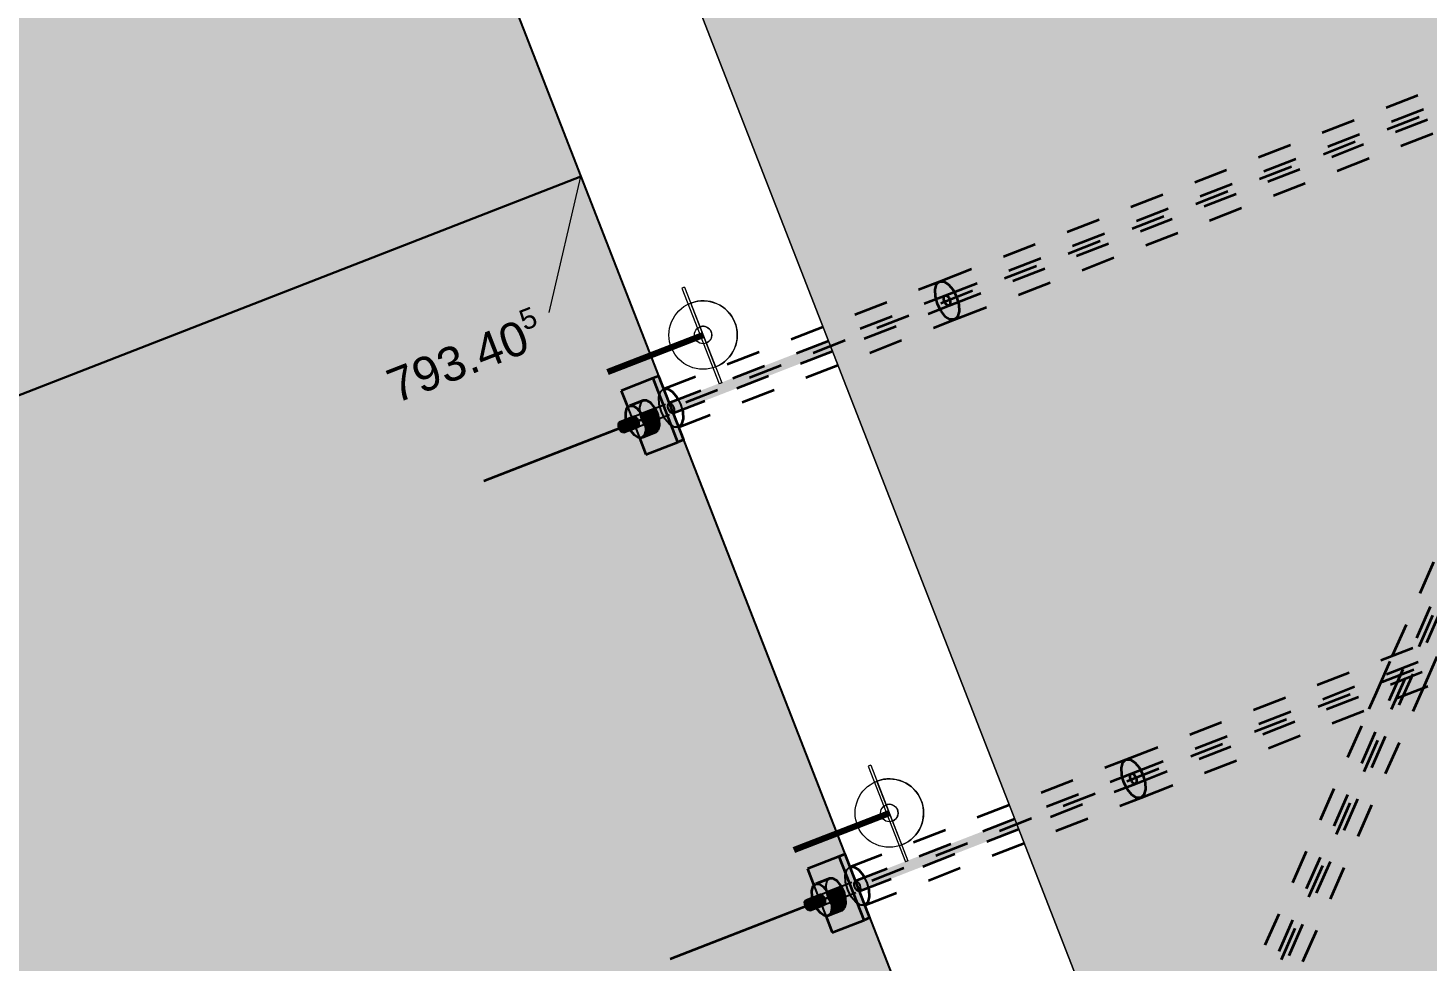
# Model space of a CAD drawing. Header units: metres. Extents: x 2688466 to 2688595, y 1221626 to 1221756.
# Drawn here: x 2688526.528 to 2688530.62, y 1221710.667 to 1221713.395 of the extents above; entities that cross this region are included whole.
import ezdxf

# ---------------------------------------------------------------- set-up
doc = ezdxf.new("R2010")
doc.units = ezdxf.units.M
for name, pattern in [('AUSGEZOGEN', [0]), ('STRICHPUNKT2_S5', [0.24, 0.175, -0.065]), ('VERDECKT2_S2', [0.15, 0.1, -0.05])]:
    doc.linetypes.add(name, pattern=pattern)
doc.layers.add('_3700', color=7, linetype='Continuous')
doc.layers.add('_3705', color=7, linetype='Continuous')
for name, color, linetype, lineweight in [('Beton Ansicht', 7, 'AUSGEZOGEN', 35), ('Schnittbeschriftung', 7, 'AUSGEZOGEN', 50), ('Standard', 7, 'AUSGEZOGEN', 13)]:
    doc.layers.add(name, color=color, linetype=linetype, lineweight=lineweight)
doc.styles.add('ARIAL', font='arial.ttf')

# ---------------------------------------------------------------- blocks, each defined once
blk = doc.blocks.new('Bodenanker CH_28_$F1')
at = {"layer": '_3700', "color": 7, "linetype": 'AUSGEZOGEN', "lineweight": 13, "transparency": 33554687}
for p, q in [((-0.008, 0.15), (-0.008, -0.15)), ((-0.008, 0.15), (-0.008, -0.15)), ((0, 0.15), (-0.008, 0.15)), ((0, 0.15), (0, -0.15)), ((0, -0.1), (0, 0.1)), ((0, 0.1), (0, 0.1)), ((0, 0.1), (0, 0.1)), ((0, 0.0255), (0, 0.0255)), ((0, 0.0255), (0, 0.0255)), ((0, -0.0255), (0, -0.0255)), ((0, -0.0255), (0, -0.0255)), ((0, -0.1), (0, -0.1)), ((0, -0.1), (0, -0.1)), ((0, -0.15), (-0.008, -0.15))]:
    blk.add_line(p, q, dxfattribs=at)
at = {"layer": '_3700', "color": 7, "linetype": 'VERDECKT2_S2', "lineweight": 13, "transparency": 33554687}
for p, q in [((0, 0.0255), (0, 0.0255)), ((0, -0.0255), (0, -0.0255))]:
    blk.add_line(p, q, dxfattribs=at)
at = {"layer": '_3700', "color": 7, "linetype": 'AUSGEZOGEN', "lineweight": 13, "transparency": 33554687}
for radius in [0.1, 0.1, 0.0255]:
    blk.add_circle((0, 0), radius, dxfattribs=at)
blk.add_arc((0, 0), 0.1, 270, 90, dxfattribs=at)
blk.add_arc((0, 0), 0.1, 270, 90, dxfattribs=at)
at = {"layer": '_3700', "color": 7, "linetype": 'VERDECKT2_S2', "lineweight": 13, "transparency": 33554687}
blk.add_arc((0, 0), 0.0255, 270, 90, dxfattribs=at)
at = {"layer": '_3705', "color": 7, "linetype": 'STRICHPUNKT2_S5', "lineweight": 20, "transparency": 33554687}
blk.add_line((-0.008, 0), (0, 0), dxfattribs=at)
at = {"layer": 'Standard', "color": 52, "linetype": 'AUSGEZOGEN', "lineweight": 100, "transparency": 33554687}
blk.add_line((0, 0), (-0.3, 0), dxfattribs=at)

msp = doc.modelspace()

# ---------------------------------------------------------------- hatches: boundary and pattern name
at = {"layer": 'Beton Ansicht', "linetype": 'AUSGEZOGEN', "lineweight": 35, "transparency": 33554687}
for points in [[(2688529.212, 1221712.6132), (2688529.2087, 1221712.6132), (2688528.4017, 1221712.2989), (2688528.4021, 1221712.2978)], [(2688529.2157, 1221712.6109), (2688529.212, 1221712.6132), (2688528.4021, 1221712.2978), (2688528.4034, 1221712.2945)], [(2688529.2192, 1221712.6067), (2688529.2157, 1221712.6109), (2688528.4034, 1221712.2945), (2688528.4053, 1221712.2897)], [(2688529.2219, 1221712.6012), (2688529.2192, 1221712.6067), (2688528.4053, 1221712.2897), (2688528.4075, 1221712.284)], [(2688529.2236, 1221712.5953), (2688529.2219, 1221712.6012), (2688528.4075, 1221712.284), (2688528.4097, 1221712.2783)], [(2688529.2239, 1221712.5898), (2688529.2236, 1221712.5953), (2688528.4097, 1221712.2783), (2688528.4116, 1221712.2735)], [(2688529.2227, 1221712.5856), (2688529.2239, 1221712.5898), (2688528.4116, 1221712.2735), (2688528.4129, 1221712.2702)], [(2688529.2203, 1221712.5834), (2688529.2227, 1221712.5856), (2688528.4129, 1221712.2702), (2688528.4133, 1221712.2691)], [(2688528.2583, 1221712.2431), (2688528.2616, 1221712.243), (2688528.3019, 1221712.2587), (2688528.2986, 1221712.2588)], [(2688528.2616, 1221712.243), (2688528.2652, 1221712.2407), (2688528.3056, 1221712.2565), (2688528.3019, 1221712.2587)], [(2688528.2652, 1221712.2407), (2688528.2687, 1221712.2365), (2688528.3091, 1221712.2522), (2688528.3056, 1221712.2565)], [(2688528.2687, 1221712.2365), (2688528.2715, 1221712.2311), (2688528.3119, 1221712.2468), (2688528.3091, 1221712.2522)], [(2688528.2723, 1221712.2155), (2688528.2699, 1221712.2132), (2688528.3102, 1221712.229), (2688528.3126, 1221712.2312)], [(2688528.2715, 1221712.2311), (2688528.2732, 1221712.2251), (2688528.3135, 1221712.2408), (2688528.3119, 1221712.2468)], [(2688528.2735, 1221712.2197), (2688528.2723, 1221712.2155), (2688528.3126, 1221712.2312), (2688528.3138, 1221712.2354)], [(2688528.2732, 1221712.2251), (2688528.2735, 1221712.2197), (2688528.3138, 1221712.2354), (2688528.3135, 1221712.2408)], [(2688529.7563, 1221711.2154), (2688529.753, 1221711.2155), (2688528.946, 1221710.9012), (2688528.9465, 1221710.9)], [(2688529.76, 1221711.2131), (2688529.7563, 1221711.2154), (2688528.9465, 1221710.9), (2688528.9477, 1221710.8968)], [(2688529.7635, 1221711.2089), (2688529.76, 1221711.2131), (2688528.9477, 1221710.8968), (2688528.9496, 1221710.892)], [(2688529.7663, 1221711.2034), (2688529.7635, 1221711.2089), (2688528.9496, 1221710.892), (2688528.9518, 1221710.8863)], [(2688529.7679, 1221711.1975), (2688529.7663, 1221711.2034), (2688528.9518, 1221710.8863), (2688528.9541, 1221710.8806)], [(2688529.7682, 1221711.1921), (2688529.7679, 1221711.1975), (2688528.9541, 1221710.8806), (2688528.9559, 1221710.8757)], [(2688529.767, 1221711.1879), (2688529.7682, 1221711.1921), (2688528.9559, 1221710.8757), (2688528.9572, 1221710.8725)], [(2688529.7646, 1221711.1856), (2688529.767, 1221711.1879), (2688528.9572, 1221710.8725), (2688528.9576, 1221710.8713)], [(2688528.8026, 1221710.8453), (2688528.8059, 1221710.8453), (2688528.8462, 1221710.861), (2688528.843, 1221710.861)], [(2688528.8059, 1221710.8453), (2688528.8096, 1221710.843), (2688528.8499, 1221710.8587), (2688528.8462, 1221710.861)], [(2688528.8096, 1221710.843), (2688528.8131, 1221710.8388), (2688528.8534, 1221710.8545), (2688528.8499, 1221710.8587)], [(2688528.8131, 1221710.8388), (2688528.8159, 1221710.8333), (2688528.8562, 1221710.849), (2688528.8534, 1221710.8545)], [(2688528.8166, 1221710.8177), (2688528.8142, 1221710.8155), (2688528.8546, 1221710.8312), (2688528.857, 1221710.8334)], [(2688528.8159, 1221710.8333), (2688528.8175, 1221710.8274), (2688528.8579, 1221710.8431), (2688528.8562, 1221710.849)], [(2688528.8178, 1221710.8219), (2688528.8166, 1221710.8177), (2688528.857, 1221710.8334), (2688528.8581, 1221710.8376)], [(2688528.8175, 1221710.8274), (2688528.8178, 1221710.8219), (2688528.8581, 1221710.8376), (2688528.8579, 1221710.8431)]]:
    msp.add_hatch(color=5, dxfattribs=at).paths.add_polyline_path(points)
at = {"layer": 'Beton Ansicht', "linetype": 'AUSGEZOGEN', "lineweight": 13, "transparency": 33554687}
for color, points in [(1, [(2688528.3551, 1221712.3709), (2688528.2619, 1221712.3346), (2688528.281, 1221712.2855), (2688528.2863, 1221712.2905), (2688528.3266, 1221712.3062), (2688528.3369, 1221712.3061), (2688528.3484, 1221712.2989), (2688528.3594, 1221712.2858), (2688528.3681, 1221712.2686), (2688528.3732, 1221712.2501), (2688528.3741, 1221712.233), (2688528.3705, 1221712.22), (2688528.3629, 1221712.213), (2688528.3226, 1221712.1973), (2688528.3154, 1221712.1973), (2688528.3345, 1221712.1482), (2688528.4277, 1221712.1845)]), (1, [(2688528.3712, 1221712.3772), (2688528.3551, 1221712.3709), (2688528.4277, 1221712.1845), (2688528.4438, 1221712.1908)]), (5, [(2688528.2863, 1221712.2905), (2688528.2966, 1221712.2904), (2688528.3369, 1221712.3061), (2688528.3266, 1221712.3062)]), (5, [(2688528.2966, 1221712.2904), (2688528.3081, 1221712.2832), (2688528.3484, 1221712.2989), (2688528.3369, 1221712.3061)]), (5, [(2688528.2898, 1221712.2176), (2688528.3008, 1221712.2045), (2688528.3123, 1221712.1973), (2688528.3226, 1221712.1973), (2688528.3301, 1221712.2043), (2688528.3337, 1221712.2173), (2688528.3329, 1221712.2344), (2688528.3277, 1221712.2529), (2688528.319, 1221712.2701), (2688528.3081, 1221712.2832), (2688528.2966, 1221712.2904), (2688528.2863, 1221712.2905), (2688528.2787, 1221712.2834), (2688528.2751, 1221712.2704), (2688528.276, 1221712.2533), (2688528.2768, 1221712.2503), (2688528.2986, 1221712.2588), (2688528.3019, 1221712.2587), (2688528.3056, 1221712.2565), (2688528.3091, 1221712.2522), (2688528.3119, 1221712.2468), (2688528.3135, 1221712.2408), (2688528.3138, 1221712.2354), (2688528.3126, 1221712.2312), (2688528.3102, 1221712.229), (2688528.2884, 1221712.2205)]), (5, [(2688528.3081, 1221712.2832), (2688528.319, 1221712.2701), (2688528.3594, 1221712.2858), (2688528.3484, 1221712.2989)]), (5, [(2688528.319, 1221712.2701), (2688528.3277, 1221712.2529), (2688528.3681, 1221712.2686), (2688528.3594, 1221712.2858)]), (5, [(2688528.3277, 1221712.2529), (2688528.3329, 1221712.2344), (2688528.3732, 1221712.2501), (2688528.3681, 1221712.2686)]), (5, [(2688528.2629, 1221712.2156), (2688528.2666, 1221712.2133), (2688528.2699, 1221712.2132), (2688528.2723, 1221712.2155), (2688528.2735, 1221712.2197), (2688528.2732, 1221712.2251), (2688528.2715, 1221712.2311), (2688528.2687, 1221712.2365), (2688528.2652, 1221712.2407), (2688528.2616, 1221712.243), (2688528.2583, 1221712.2431), (2688528.2559, 1221712.2408), (2688528.2547, 1221712.2366), (2688528.255, 1221712.2312), (2688528.2566, 1221712.2252), (2688528.2594, 1221712.2198)]), (5, [(2688528.3337, 1221712.2173), (2688528.3301, 1221712.2043), (2688528.3705, 1221712.22), (2688528.3741, 1221712.233)]), (5, [(2688528.3329, 1221712.2344), (2688528.3337, 1221712.2173), (2688528.3741, 1221712.233), (2688528.3732, 1221712.2501)]), (5, [(2688528.3301, 1221712.2043), (2688528.3226, 1221712.1973), (2688528.3629, 1221712.213), (2688528.3705, 1221712.22)]), (1, [(2688528.8994, 1221710.9732), (2688528.8062, 1221710.9369), (2688528.8253, 1221710.8878), (2688528.8306, 1221710.8927), (2688528.871, 1221710.9084), (2688528.8813, 1221710.9083), (2688528.8928, 1221710.9012), (2688528.9037, 1221710.888), (2688528.9124, 1221710.8709), (2688528.9176, 1221710.8524), (2688528.9184, 1221710.8353), (2688528.9148, 1221710.8223), (2688528.9073, 1221710.8152), (2688528.8669, 1221710.7995), (2688528.8597, 1221710.7996), (2688528.8788, 1221710.7505), (2688528.972, 1221710.7868)]), (1, [(2688528.9155, 1221710.9794), (2688528.8994, 1221710.9732), (2688528.972, 1221710.7868), (2688528.9881, 1221710.7931)]), (5, [(2688528.8342, 1221710.8199), (2688528.8451, 1221710.8068), (2688528.8566, 1221710.7996), (2688528.8669, 1221710.7995), (2688528.8744, 1221710.8065), (2688528.8781, 1221710.8196), (2688528.8772, 1221710.8367), (2688528.8721, 1221710.8552), (2688528.8633, 1221710.8723), (2688528.8524, 1221710.8855), (2688528.8409, 1221710.8926), (2688528.8306, 1221710.8927), (2688528.8231, 1221710.8857), (2688528.8195, 1221710.8726), (2688528.8203, 1221710.8556), (2688528.8211, 1221710.8525), (2688528.843, 1221710.861), (2688528.8462, 1221710.861), (2688528.8499, 1221710.8587), (2688528.8534, 1221710.8545), (2688528.8562, 1221710.849), (2688528.8579, 1221710.8431), (2688528.8581, 1221710.8376), (2688528.857, 1221710.8334), (2688528.8546, 1221710.8312), (2688528.8328, 1221710.8227)]), (5, [(2688528.8306, 1221710.8927), (2688528.8409, 1221710.8926), (2688528.8813, 1221710.9083), (2688528.871, 1221710.9084)]), (5, [(2688528.8409, 1221710.8926), (2688528.8524, 1221710.8855), (2688528.8928, 1221710.9012), (2688528.8813, 1221710.9083)]), (5, [(2688528.8524, 1221710.8855), (2688528.8633, 1221710.8723), (2688528.9037, 1221710.888), (2688528.8928, 1221710.9012)]), (5, [(2688528.8633, 1221710.8723), (2688528.8721, 1221710.8552), (2688528.9124, 1221710.8709), (2688528.9037, 1221710.888)]), (5, [(2688528.8721, 1221710.8552), (2688528.8772, 1221710.8367), (2688528.9176, 1221710.8524), (2688528.9124, 1221710.8709)]), (5, [(2688528.8072, 1221710.8178), (2688528.8109, 1221710.8155), (2688528.8142, 1221710.8155), (2688528.8166, 1221710.8177), (2688528.8178, 1221710.8219), (2688528.8175, 1221710.8274), (2688528.8159, 1221710.8333), (2688528.8131, 1221710.8388), (2688528.8096, 1221710.843), (2688528.8059, 1221710.8453), (2688528.8026, 1221710.8453), (2688528.8002, 1221710.8431), (2688528.799, 1221710.8389), (2688528.7993, 1221710.8334), (2688528.801, 1221710.8275), (2688528.8037, 1221710.822)]), (5, [(2688528.8781, 1221710.8196), (2688528.8744, 1221710.8065), (2688528.9148, 1221710.8223), (2688528.9184, 1221710.8353)]), (5, [(2688528.8772, 1221710.8367), (2688528.8781, 1221710.8196), (2688528.9184, 1221710.8353), (2688528.9176, 1221710.8524)]), (5, [(2688528.8744, 1221710.8065), (2688528.8669, 1221710.7995), (2688528.9073, 1221710.8152), (2688528.9148, 1221710.8223)])]:
    msp.add_hatch(color=color, dxfattribs=at).paths.add_polyline_path(points)
at = {"layer": 'Standard', "linetype": 'AUSGEZOGEN', "lineweight": 13, "transparency": 33554559}
h = msp.add_hatch(color=7, dxfattribs=at)
h.set_gradient(color1=(199, 199, 199), color2=(199, 199, 199), one_color=1)
h.paths.add_polyline_path([(2688525.0461, 1221717.7465), (2688526.1177, 1221718.1639), (2688526.5836, 1221718.3453), (2688529.8271, 1221710.0167), (2688535.0056, 1221707.7429), (2688534.4908, 1221708.5149), (2688533.2341, 1221709.0671), (2688527.5257, 1221723.7244), (2688523.3509, 1221722.0991)], flags=0)
h = msp.add_hatch(color=7, dxfattribs=at)
h.set_gradient(color1=(199, 199, 199), color2=(199, 199, 199), one_color=1)
h.paths.add_polyline_path([(2688519.1218, 1221713.0633), (2688520.3447, 1221709.9231), (2688528.1442, 1221712.9605), (2688526.9211, 1221716.1008)], flags=0)
at = {"layer": 'Standard', "linetype": 'AUSGEZOGEN', "lineweight": 13, "transparency": 33554687}
h = msp.add_hatch(color=9, dxfattribs=at)
h.paths.add_polyline_path([(2688522.8435, 1221706.4694), (2688524.2412, 1221707.0137), (2688524.468, 1221706.4314), (2688525.6623, 1221706.8965), (2688526.336, 1221707.1599), (2688526.4706, 1221707.205), (2688526.9722, 1221707.3767), (2688527.0198, 1221707.3887), (2688527.061, 1221707.4025), (2688527.2486, 1221707.4464), (2688527.6239, 1221707.5409), (2688527.7232, 1221707.5574), (2688527.8054, 1221707.5766), (2688527.9982, 1221707.6028), (2688528.287, 1221707.6506), (2688528.4399, 1221707.663), (2688528.5628, 1221707.6797), (2688528.7317, 1221707.6867), (2688530.153, 1221707.8019), (2688529.4363, 1221709.6422), (2688529.4365, 1221709.6421), (2688528.1442, 1221712.9605), (2688520.3447, 1221709.9231), (2688520.646, 1221709.1496), (2688518.8475, 1221708.4492), (2688520.0524, 1221705.3555), (2688519.6797, 1221705.2104), (2688520.224, 1221703.8126), (2688515.8211, 1221702.0979), (2688515.2768, 1221703.4957), (2688514.9273, 1221703.3596), (2688513.7225, 1221706.4532), (2688510.8338, 1221705.3282), (2688508.2643, 1221711.9254), (2688502.4685, 1221709.6683), (2688504.283, 1221705.0092), (2688498.9716, 1221702.9406), (2688501.1128, 1221697.4428), (2688500.6003, 1221697.2432), (2688501.816, 1221694.1216), (2688522.13, 1221702.0325), (2688523.3957, 1221705.0515)])
h.paths.add_polyline_path([(2688504.5336, 1221696.9507), (2688504.1707, 1221697.8825), (2688507.7583, 1221699.2797), (2688508.1211, 1221698.3479)], flags=16)
h.paths.add_polyline_path([(2688506.3132, 1221704.2328), (2688506.6761, 1221703.301), (2688503.0886, 1221701.9039), (2688502.7257, 1221702.8357)], flags=16)
h.paths.add_polyline_path([(2688513.4404, 1221704.2292), (2688514.3476, 1221701.8997), (2688512.0181, 1221700.9924), (2688511.1108, 1221703.322)], flags=16)
h.paths.add_polyline_path([(2688506.2898, 1221699.0298), (2688505.564, 1221700.8934), (2688503.7562, 1221700.1894), (2688503.3933, 1221701.1212), (2688506.9809, 1221702.5184), (2688507.3438, 1221701.5866), (2688508.5458, 1221702.0547), (2688509.2716, 1221700.1911)], flags=16)
h.paths.add_polyline_path([(2688502.6694, 1221698.6125), (2688503.2138, 1221697.2147), (2688501.816, 1221696.6704), (2688501.4985, 1221697.4857), (2688502.0809, 1221697.7125), (2688501.8541, 1221698.2949)], flags=16)

# ---------------------------------------------------------------- linework, layer by layer
at = {"layer": 'Beton Ansicht', "linetype": 'VERDECKT2_S2', "lineweight": 35, "transparency": 33554687}
for p, q in [((2688529.6278, 1221709.3901), (2688532.1422, 1221715.1077)), ((2688530.0237, 1221710.3302), (2688532.1155, 1221715.0867)), ((2688530.053, 1221710.3173), (2688532.1448, 1221715.0738)), ((2688529.1927, 1221712.6542), (2688534.0346, 1221714.5399)), ((2688528.2641, 1221712.2281), (2688534.0844, 1221714.4949)), ((2688529.2087, 1221712.6132), (2688534.0506, 1221714.4989)), ((2688529.2203, 1221712.5834), (2688534.0622, 1221714.4691)), ((2688529.2363, 1221712.5424), (2688534.0782, 1221714.4281)), ((2688530.5165, 1221711.56), (2688531.3024, 1221713.3471)), ((2688528.8084, 1221710.8304), (2688534.6287, 1221713.0971)), ((2688529.753, 1221711.2155), (2688534.5949, 1221713.1012)), ((2688529.7646, 1221711.1856), (2688534.6065, 1221713.0713)), ((2688528.3857, 1221712.3399), (2688529.1927, 1221712.6542)), ((2688529.1793, 1221712.6301), (2688529.1837, 1221712.6458)), ((2688529.1803, 1221712.6096), (2688529.1793, 1221712.6301)), ((2688529.1837, 1221712.6458), (2688529.1927, 1221712.6542)), ((2688529.1927, 1221712.6542), (2688529.2051, 1221712.6541)), ((2688529.2051, 1221712.6541), (2688529.2189, 1221712.6455)), ((2688529.2189, 1221712.6455), (2688529.232, 1221712.6297)), ((2688529.232, 1221712.6297), (2688529.2424, 1221712.6092)), ((2688528.4017, 1221712.2989), (2688529.2087, 1221712.6132)), ((2688529.1822, 1221712.6029), (2688529.1803, 1221712.6096)), ((2688529.1865, 1221712.5874), (2688529.1822, 1221712.6029)), ((2688529.2051, 1221712.6068), (2688529.2063, 1221712.611)), ((2688529.2054, 1221712.6013), (2688529.2051, 1221712.6068)), ((2688529.207, 1221712.5954), (2688529.2054, 1221712.6013)), ((2688529.2063, 1221712.611), (2688529.2087, 1221712.6132)), ((2688529.2098, 1221712.5899), (2688529.207, 1221712.5954)), ((2688529.2087, 1221712.6132), (2688529.212, 1221712.6132)), ((2688529.2133, 1221712.5857), (2688529.2098, 1221712.5899)), ((2688529.212, 1221712.6132), (2688529.2157, 1221712.6109)), ((2688529.2157, 1221712.6109), (2688529.2192, 1221712.6067)), ((2688529.2192, 1221712.6067), (2688529.2219, 1221712.6012)), ((2688529.2219, 1221712.6012), (2688529.2236, 1221712.5953)), ((2688529.2239, 1221712.5898), (2688529.2227, 1221712.5856)), ((2688529.2236, 1221712.5953), (2688529.2239, 1221712.5898)), ((2688529.2424, 1221712.6092), (2688529.2487, 1221712.587)), ((2688528.4133, 1221712.2691), (2688529.2203, 1221712.5834)), ((2688529.1938, 1221712.5731), (2688529.1865, 1221712.5874)), ((2688529.197, 1221712.5668), (2688529.1938, 1221712.5731)), ((2688529.2101, 1221712.5511), (2688529.197, 1221712.5668)), ((2688529.2239, 1221712.5425), (2688529.2101, 1221712.5511)), ((2688529.217, 1221712.5834), (2688529.2133, 1221712.5857)), ((2688529.2203, 1221712.5834), (2688529.217, 1221712.5834)), ((2688529.2227, 1221712.5856), (2688529.2203, 1221712.5834)), ((2688529.2453, 1221712.5508), (2688529.2363, 1221712.5424)), ((2688529.2497, 1221712.5665), (2688529.2453, 1221712.5508)), ((2688529.2487, 1221712.587), (2688529.2497, 1221712.5665)), ((2688528.4293, 1221712.2281), (2688529.2363, 1221712.5424)), ((2688529.2363, 1221712.5424), (2688529.2239, 1221712.5425)), ((2688529.7371, 1221711.2565), (2688532.362, 1221712.2788)), ((2688529.7806, 1221711.1446), (2688532.2937, 1221712.1234)), ((2688530.6064, 1221711.4662), (2688530.6747, 1221711.6216)), ((2688530.4693, 1221711.4526), (2688530.5165, 1221711.56)), ((2688530.0933, 1221710.2996), (2688530.6064, 1221711.4662)), ((2688530.4482, 1221711.4046), (2688530.4693, 1221711.4526)), ((2688529.9835, 1221710.3479), (2688530.4482, 1221711.4046)), ((2688528.9301, 1221710.9422), (2688529.7371, 1221711.2565)), ((2688529.7237, 1221711.2324), (2688529.728, 1221711.248)), ((2688529.728, 1221711.248), (2688529.7371, 1221711.2565)), ((2688529.7371, 1221711.2565), (2688529.7494, 1221711.2564)), ((2688529.7494, 1221711.2564), (2688529.7632, 1221711.2478)), ((2688529.7632, 1221711.2478), (2688529.7763, 1221711.232)), ((2688528.946, 1221710.9012), (2688529.753, 1221711.2155)), ((2688529.7247, 1221711.2119), (2688529.7237, 1221711.2324)), ((2688529.7265, 1221711.2051), (2688529.7247, 1221711.2119)), ((2688529.7309, 1221711.1897), (2688529.7265, 1221711.2051)), ((2688529.7494, 1221711.209), (2688529.7506, 1221711.2132)), ((2688529.7497, 1221711.2036), (2688529.7494, 1221711.209)), ((2688529.7514, 1221711.1976), (2688529.7497, 1221711.2036)), ((2688529.7506, 1221711.2132), (2688529.753, 1221711.2155)), ((2688529.7542, 1221711.1922), (2688529.7514, 1221711.1976)), ((2688529.753, 1221711.2155), (2688529.7563, 1221711.2154)), ((2688529.7563, 1221711.2154), (2688529.76, 1221711.2131)), ((2688529.76, 1221711.2131), (2688529.7635, 1221711.2089)), ((2688529.7635, 1221711.2089), (2688529.7663, 1221711.2034)), ((2688529.7663, 1221711.2034), (2688529.7679, 1221711.1975)), ((2688529.7679, 1221711.1975), (2688529.7682, 1221711.1921)), ((2688529.7763, 1221711.232), (2688529.7868, 1221711.2114)), ((2688529.7868, 1221711.2114), (2688529.793, 1221711.1892)), ((2688528.9576, 1221710.8713), (2688529.7646, 1221711.1856)), ((2688529.7382, 1221711.1753), (2688529.7309, 1221711.1897)), ((2688529.7413, 1221711.1691), (2688529.7382, 1221711.1753)), ((2688529.7545, 1221711.1533), (2688529.7413, 1221711.1691)), ((2688529.7577, 1221711.1879), (2688529.7542, 1221711.1922)), ((2688529.7613, 1221711.1857), (2688529.7577, 1221711.1879)), ((2688529.7646, 1221711.1856), (2688529.7613, 1221711.1857)), ((2688529.767, 1221711.1879), (2688529.7646, 1221711.1856)), ((2688529.7682, 1221711.1921), (2688529.767, 1221711.1879)), ((2688529.794, 1221711.1687), (2688529.7896, 1221711.1531)), ((2688529.793, 1221711.1892), (2688529.794, 1221711.1687)), ((2688528.9736, 1221710.8303), (2688529.7806, 1221711.1446)), ((2688529.7682, 1221711.1447), (2688529.7545, 1221711.1533)), ((2688529.7806, 1221711.1446), (2688529.7682, 1221711.1447)), ((2688529.7896, 1221711.1531), (2688529.7806, 1221711.1446))]:
    msp.add_line(p, q, dxfattribs=at)
at = {"layer": 'Beton Ansicht', "linetype": 'AUSGEZOGEN', "lineweight": 35, "transparency": 33554687}
for p, q in [((2688528.3551, 1221712.3709), (2688528.2619, 1221712.3346)), ((2688528.3712, 1221712.3772), (2688528.3551, 1221712.3709)), ((2688528.4277, 1221712.1845), (2688528.3551, 1221712.3709)), ((2688528.3712, 1221712.3772), (2688528.4438, 1221712.1908)), ((2688528.2619, 1221712.3346), (2688528.281, 1221712.2855)), ((2688528.3266, 1221712.3062), (2688528.2863, 1221712.2905)), ((2688528.3369, 1221712.3061), (2688528.3266, 1221712.3062)), ((2688528.3484, 1221712.2989), (2688528.3369, 1221712.3061)), ((2688528.3857, 1221712.3399), (2688528.3981, 1221712.3398)), ((2688528.3981, 1221712.3398), (2688528.4119, 1221712.3312)), ((2688528.4119, 1221712.3312), (2688528.425, 1221712.3155)), ((2688528.425, 1221712.3155), (2688528.4282, 1221712.3092)), ((2688528.2751, 1221712.2704), (2688528.2787, 1221712.2834)), ((2688528.276, 1221712.2533), (2688528.2751, 1221712.2704)), ((2688528.2787, 1221712.2834), (2688528.2863, 1221712.2905)), ((2688528.2863, 1221712.2905), (2688528.2966, 1221712.2904)), ((2688528.2966, 1221712.2904), (2688528.3081, 1221712.2832)), ((2688528.3081, 1221712.2832), (2688528.319, 1221712.2701)), ((2688528.319, 1221712.2701), (2688528.3277, 1221712.2529)), ((2688528.3594, 1221712.2858), (2688528.3484, 1221712.2989)), ((2688528.3681, 1221712.2686), (2688528.3594, 1221712.2858)), ((2688528.3732, 1221712.2501), (2688528.3681, 1221712.2686)), ((2688528.4398, 1221712.2794), (2688528.4417, 1221712.2727)), ((2688528.4417, 1221712.2727), (2688528.4427, 1221712.2522)), ((2688527.8606, 1221712.071), (2688528.2641, 1221712.2281)), ((2688527.8606, 1221712.071), (2688528.2566, 1221712.2252)), ((2688527.8606, 1221712.071), (2688528.2566, 1221712.2252)), ((2688527.8606, 1221712.071), (2688528.2566, 1221712.2252)), ((2688528.2547, 1221712.2366), (2688528.2559, 1221712.2408)), ((2688528.255, 1221712.2312), (2688528.2547, 1221712.2366)), ((2688528.2566, 1221712.2252), (2688528.255, 1221712.2312)), ((2688528.2559, 1221712.2408), (2688528.2583, 1221712.2431)), ((2688528.2594, 1221712.2198), (2688528.2566, 1221712.2252)), ((2688528.2583, 1221712.2431), (2688528.2986, 1221712.2588)), ((2688528.2583, 1221712.2431), (2688528.2616, 1221712.243)), ((2688528.2616, 1221712.243), (2688528.2652, 1221712.2407)), ((2688528.2652, 1221712.2407), (2688528.2687, 1221712.2365)), ((2688528.2687, 1221712.2365), (2688528.2715, 1221712.2311)), ((2688528.2699, 1221712.2132), (2688528.3102, 1221712.229)), ((2688528.2715, 1221712.2311), (2688528.2732, 1221712.2251)), ((2688528.2732, 1221712.2251), (2688528.2735, 1221712.2197)), ((2688528.2768, 1221712.2503), (2688528.276, 1221712.2533)), ((2688528.2898, 1221712.2176), (2688528.2884, 1221712.2205)), ((2688528.3019, 1221712.2587), (2688528.2986, 1221712.2588)), ((2688528.3056, 1221712.2565), (2688528.3019, 1221712.2587)), ((2688528.3091, 1221712.2522), (2688528.3056, 1221712.2565)), ((2688528.3119, 1221712.2468), (2688528.3091, 1221712.2522)), ((2688528.3102, 1221712.229), (2688528.3126, 1221712.2312)), ((2688528.3135, 1221712.2408), (2688528.3119, 1221712.2468)), ((2688528.3126, 1221712.2312), (2688528.3138, 1221712.2354)), ((2688528.3138, 1221712.2354), (2688528.3135, 1221712.2408)), ((2688528.3277, 1221712.2529), (2688528.3329, 1221712.2344)), ((2688528.3329, 1221712.2344), (2688528.3337, 1221712.2173)), ((2688528.3705, 1221712.22), (2688528.3741, 1221712.233)), ((2688528.3741, 1221712.233), (2688528.3732, 1221712.2501)), ((2688528.4383, 1221712.2365), (2688528.4293, 1221712.2281)), ((2688528.4427, 1221712.2522), (2688528.4383, 1221712.2365)), ((2688528.2629, 1221712.2156), (2688528.2594, 1221712.2198)), ((2688528.2666, 1221712.2133), (2688528.2629, 1221712.2156)), ((2688528.2699, 1221712.2132), (2688528.2666, 1221712.2133)), ((2688528.2723, 1221712.2155), (2688528.2699, 1221712.2132)), ((2688528.2735, 1221712.2197), (2688528.2723, 1221712.2155)), ((2688528.3008, 1221712.2045), (2688528.2898, 1221712.2176)), ((2688528.3123, 1221712.1973), (2688528.3008, 1221712.2045)), ((2688528.3226, 1221712.1973), (2688528.3123, 1221712.1973)), ((2688528.3154, 1221712.1973), (2688528.3345, 1221712.1482)), ((2688528.3629, 1221712.213), (2688528.3226, 1221712.1973)), ((2688528.3301, 1221712.2043), (2688528.3226, 1221712.1973)), ((2688528.3337, 1221712.2173), (2688528.3301, 1221712.2043)), ((2688528.3345, 1221712.1482), (2688528.4277, 1221712.1845)), ((2688528.3629, 1221712.213), (2688528.3705, 1221712.22)), ((2688528.4438, 1221712.1908), (2688528.4277, 1221712.1845)), ((2688528.8994, 1221710.9732), (2688528.8062, 1221710.9369)), ((2688528.9155, 1221710.9794), (2688528.8994, 1221710.9732)), ((2688528.972, 1221710.7868), (2688528.8994, 1221710.9732)), ((2688528.9155, 1221710.9794), (2688528.9881, 1221710.7931)), ((2688528.8062, 1221710.9369), (2688528.8253, 1221710.8878)), ((2688528.9301, 1221710.9422), (2688528.9424, 1221710.9421)), ((2688528.9424, 1221710.9421), (2688528.9562, 1221710.9335)), ((2688528.9562, 1221710.9335), (2688528.9693, 1221710.9177)), ((2688528.9693, 1221710.9177), (2688528.9725, 1221710.9115)), ((2688528.8195, 1221710.8726), (2688528.8231, 1221710.8857)), ((2688528.8203, 1221710.8556), (2688528.8195, 1221710.8726)), ((2688528.8231, 1221710.8857), (2688528.8306, 1221710.8927)), ((2688528.871, 1221710.9084), (2688528.8306, 1221710.8927)), ((2688528.8306, 1221710.8927), (2688528.8409, 1221710.8926)), ((2688528.8409, 1221710.8926), (2688528.8524, 1221710.8855)), ((2688528.8524, 1221710.8855), (2688528.8633, 1221710.8723)), ((2688528.8633, 1221710.8723), (2688528.8721, 1221710.8552)), ((2688528.8813, 1221710.9083), (2688528.871, 1221710.9084)), ((2688528.8928, 1221710.9012), (2688528.8813, 1221710.9083)), ((2688528.9037, 1221710.888), (2688528.8928, 1221710.9012)), ((2688528.9124, 1221710.8709), (2688528.9037, 1221710.888)), ((2688528.9176, 1221710.8524), (2688528.9124, 1221710.8709)), ((2688528.9841, 1221710.8817), (2688528.986, 1221710.8749)), ((2688528.986, 1221710.8749), (2688528.987, 1221710.8544)), ((2688528.4049, 1221710.6733), (2688528.8084, 1221710.8304)), ((2688528.799, 1221710.8389), (2688528.8002, 1221710.8431)), ((2688528.7993, 1221710.8334), (2688528.799, 1221710.8389)), ((2688528.801, 1221710.8275), (2688528.7993, 1221710.8334)), ((2688528.8002, 1221710.8431), (2688528.8026, 1221710.8453)), ((2688528.8026, 1221710.8453), (2688528.843, 1221710.861)), ((2688528.8026, 1221710.8453), (2688528.8059, 1221710.8453)), ((2688528.8059, 1221710.8453), (2688528.8096, 1221710.843)), ((2688528.8096, 1221710.843), (2688528.8131, 1221710.8388)), ((2688528.8131, 1221710.8388), (2688528.8159, 1221710.8333)), ((2688528.8142, 1221710.8155), (2688528.8546, 1221710.8312)), ((2688528.8159, 1221710.8333), (2688528.8175, 1221710.8274)), ((2688528.8211, 1221710.8525), (2688528.8203, 1221710.8556)), ((2688528.8462, 1221710.861), (2688528.843, 1221710.861)), ((2688528.8499, 1221710.8587), (2688528.8462, 1221710.861)), ((2688528.8534, 1221710.8545), (2688528.8499, 1221710.8587)), ((2688528.8562, 1221710.849), (2688528.8534, 1221710.8545)), ((2688528.8546, 1221710.8312), (2688528.857, 1221710.8334)), ((2688528.8579, 1221710.8431), (2688528.8562, 1221710.849)), ((2688528.857, 1221710.8334), (2688528.8581, 1221710.8376)), ((2688528.8581, 1221710.8376), (2688528.8579, 1221710.8431)), ((2688528.8721, 1221710.8552), (2688528.8772, 1221710.8367)), ((2688528.8772, 1221710.8367), (2688528.8781, 1221710.8196)), ((2688528.9148, 1221710.8223), (2688528.9184, 1221710.8353)), ((2688528.9184, 1221710.8353), (2688528.9176, 1221710.8524)), ((2688528.9827, 1221710.8388), (2688528.9736, 1221710.8303)), ((2688528.987, 1221710.8544), (2688528.9827, 1221710.8388)), ((2688528.4049, 1221710.6733), (2688528.801, 1221710.8275)), ((2688528.4049, 1221710.6733), (2688528.801, 1221710.8275)), ((2688528.4049, 1221710.6733), (2688528.801, 1221710.8275)), ((2688528.8037, 1221710.822), (2688528.801, 1221710.8275)), ((2688528.8072, 1221710.8178), (2688528.8037, 1221710.822)), ((2688528.8109, 1221710.8155), (2688528.8072, 1221710.8178)), ((2688528.8142, 1221710.8155), (2688528.8109, 1221710.8155)), ((2688528.8166, 1221710.8177), (2688528.8142, 1221710.8155)), ((2688528.8178, 1221710.8219), (2688528.8166, 1221710.8177)), ((2688528.8175, 1221710.8274), (2688528.8178, 1221710.8219)), ((2688528.8342, 1221710.8199), (2688528.8328, 1221710.8227)), ((2688528.8451, 1221710.8068), (2688528.8342, 1221710.8199)), ((2688528.8566, 1221710.7996), (2688528.8451, 1221710.8068)), ((2688528.8669, 1221710.7995), (2688528.8566, 1221710.7996)), ((2688528.8597, 1221710.7996), (2688528.8788, 1221710.7505)), ((2688528.9073, 1221710.8152), (2688528.8669, 1221710.7995)), ((2688528.8744, 1221710.8065), (2688528.8669, 1221710.7995)), ((2688528.8781, 1221710.8196), (2688528.8744, 1221710.8065)), ((2688528.9073, 1221710.8152), (2688528.9148, 1221710.8223)), ((2688528.9881, 1221710.7931), (2688528.972, 1221710.7868)), ((2688528.8788, 1221710.7505), (2688528.972, 1221710.7868))]:
    msp.add_line(p, q, dxfattribs=at)
at = {"layer": 'Beton Ansicht', "linetype": 'VERDECKT2_S2', "lineweight": 25, "transparency": 33554687}
for p, q in [((2688528.3712, 1221712.3772), (2688528.4438, 1221712.1908)), ((2688528.3266, 1221712.3062), (2688528.3191, 1221712.2991)), ((2688528.3723, 1221712.3158), (2688528.3767, 1221712.3315)), ((2688528.3733, 1221712.2953), (2688528.3723, 1221712.3158)), ((2688528.3767, 1221712.3315), (2688528.3857, 1221712.3399)), ((2688528.4282, 1221712.3092), (2688528.4355, 1221712.2949)), ((2688528.281, 1221712.2855), (2688528.3154, 1221712.1973)), ((2688528.2986, 1221712.2588), (2688528.4017, 1221712.2989)), ((2688528.3102, 1221712.229), (2688528.4133, 1221712.2691)), ((2688528.3191, 1221712.2991), (2688528.3155, 1221712.2861)), ((2688528.3155, 1221712.2861), (2688528.3163, 1221712.269)), ((2688528.3163, 1221712.269), (2688528.3215, 1221712.2505)), ((2688528.3354, 1221712.2681), (2688528.3366, 1221712.2722)), ((2688528.3366, 1221712.2722), (2688528.3354, 1221712.2681)), ((2688528.3357, 1221712.2626), (2688528.3354, 1221712.2681)), ((2688528.3354, 1221712.2681), (2688528.3357, 1221712.2626)), ((2688528.3373, 1221712.2567), (2688528.3357, 1221712.2626)), ((2688528.3357, 1221712.2626), (2688528.3373, 1221712.2567)), ((2688528.3366, 1221712.2722), (2688528.339, 1221712.2745)), ((2688528.339, 1221712.2745), (2688528.3366, 1221712.2722)), ((2688528.339, 1221712.2745), (2688528.3423, 1221712.2745)), ((2688528.3423, 1221712.2745), (2688528.339, 1221712.2745)), ((2688528.3423, 1221712.2745), (2688528.3459, 1221712.2722)), ((2688528.3459, 1221712.2722), (2688528.3423, 1221712.2745)), ((2688528.3459, 1221712.2722), (2688528.3494, 1221712.268)), ((2688528.3494, 1221712.268), (2688528.3459, 1221712.2722)), ((2688528.3494, 1221712.268), (2688528.3522, 1221712.2625)), ((2688528.3522, 1221712.2625), (2688528.3494, 1221712.268)), ((2688528.3527, 1221712.2785), (2688528.3515, 1221712.2744)), ((2688528.3515, 1221712.2744), (2688528.3527, 1221712.2785)), ((2688528.3515, 1221712.2744), (2688528.3518, 1221712.2689)), ((2688528.3518, 1221712.2689), (2688528.3515, 1221712.2744)), ((2688528.3518, 1221712.2689), (2688528.3535, 1221712.263)), ((2688528.3535, 1221712.263), (2688528.3518, 1221712.2689)), ((2688528.3522, 1221712.2625), (2688528.3539, 1221712.2566)), ((2688528.3539, 1221712.2566), (2688528.3522, 1221712.2625)), ((2688528.3551, 1221712.2808), (2688528.3527, 1221712.2785)), ((2688528.3527, 1221712.2785), (2688528.3551, 1221712.2808)), ((2688528.3535, 1221712.263), (2688528.3563, 1221712.2575)), ((2688528.3563, 1221712.2575), (2688528.3535, 1221712.263)), ((2688528.3584, 1221712.2807), (2688528.3551, 1221712.2808)), ((2688528.3551, 1221712.2808), (2688528.3584, 1221712.2807)), ((2688528.3621, 1221712.2785), (2688528.3584, 1221712.2807)), ((2688528.3584, 1221712.2807), (2688528.3621, 1221712.2785)), ((2688528.3656, 1221712.2742), (2688528.3621, 1221712.2785)), ((2688528.3621, 1221712.2785), (2688528.3656, 1221712.2742)), ((2688528.3684, 1221712.2688), (2688528.3656, 1221712.2742)), ((2688528.3656, 1221712.2742), (2688528.3684, 1221712.2688)), ((2688528.37, 1221712.2628), (2688528.3684, 1221712.2688)), ((2688528.3684, 1221712.2688), (2688528.37, 1221712.2628)), ((2688528.3703, 1221712.2574), (2688528.37, 1221712.2628)), ((2688528.37, 1221712.2628), (2688528.3703, 1221712.2574)), ((2688528.3796, 1221712.2731), (2688528.3733, 1221712.2953)), ((2688528.39, 1221712.2526), (2688528.3796, 1221712.2731)), ((2688528.3981, 1221712.2925), (2688528.3993, 1221712.2967)), ((2688528.3984, 1221712.287), (2688528.3981, 1221712.2925)), ((2688528.4001, 1221712.2811), (2688528.3984, 1221712.287)), ((2688528.3993, 1221712.2967), (2688528.4017, 1221712.2989)), ((2688528.4028, 1221712.2756), (2688528.4001, 1221712.2811)), ((2688528.4017, 1221712.2989), (2688528.405, 1221712.2989)), ((2688528.4063, 1221712.2714), (2688528.4028, 1221712.2756)), ((2688528.405, 1221712.2989), (2688528.4087, 1221712.2966)), ((2688528.41, 1221712.2691), (2688528.4063, 1221712.2714)), ((2688528.4087, 1221712.2966), (2688528.4122, 1221712.2924)), ((2688528.4133, 1221712.2691), (2688528.41, 1221712.2691)), ((2688528.4122, 1221712.2924), (2688528.415, 1221712.2869)), ((2688528.4157, 1221712.2713), (2688528.4133, 1221712.2691)), ((2688528.415, 1221712.2869), (2688528.4166, 1221712.281)), ((2688528.4169, 1221712.2755), (2688528.4157, 1221712.2713)), ((2688528.4166, 1221712.281), (2688528.4169, 1221712.2755)), ((2688528.4355, 1221712.2949), (2688528.4398, 1221712.2794)), ((2688528.2811, 1221712.2348), (2688528.2768, 1221712.2503)), ((2688528.2884, 1221712.2205), (2688528.2811, 1221712.2348)), ((2688528.2962, 1221712.2565), (2688528.295, 1221712.2524)), ((2688528.295, 1221712.2524), (2688528.2953, 1221712.2469)), ((2688528.2953, 1221712.2469), (2688528.297, 1221712.241)), ((2688528.2986, 1221712.2588), (2688528.2962, 1221712.2565)), ((2688528.297, 1221712.241), (2688528.2998, 1221712.2355)), ((2688528.2998, 1221712.2355), (2688528.3033, 1221712.2313)), ((2688528.3033, 1221712.2313), (2688528.3069, 1221712.229)), ((2688528.3069, 1221712.229), (2688528.3102, 1221712.229)), ((2688528.3215, 1221712.2505), (2688528.3302, 1221712.2334)), ((2688528.3302, 1221712.2334), (2688528.3411, 1221712.2202)), ((2688528.3401, 1221712.2512), (2688528.3373, 1221712.2567)), ((2688528.3373, 1221712.2567), (2688528.3401, 1221712.2512)), ((2688528.3436, 1221712.247), (2688528.3401, 1221712.2512)), ((2688528.3401, 1221712.2512), (2688528.3436, 1221712.247)), ((2688528.3411, 1221712.2202), (2688528.3526, 1221712.2131)), ((2688528.3473, 1221712.2447), (2688528.3436, 1221712.247)), ((2688528.3436, 1221712.247), (2688528.3473, 1221712.2447)), ((2688528.3506, 1221712.2447), (2688528.3473, 1221712.2447)), ((2688528.3473, 1221712.2447), (2688528.3506, 1221712.2447)), ((2688528.353, 1221712.2469), (2688528.3506, 1221712.2447)), ((2688528.3506, 1221712.2447), (2688528.353, 1221712.2469)), ((2688528.3542, 1221712.2511), (2688528.353, 1221712.2469)), ((2688528.353, 1221712.2469), (2688528.3542, 1221712.2511)), ((2688528.3539, 1221712.2566), (2688528.3542, 1221712.2511)), ((2688528.3542, 1221712.2511), (2688528.3539, 1221712.2566)), ((2688528.3563, 1221712.2575), (2688528.3597, 1221712.2533)), ((2688528.3597, 1221712.2533), (2688528.3563, 1221712.2575)), ((2688528.3597, 1221712.2533), (2688528.3634, 1221712.251)), ((2688528.3634, 1221712.251), (2688528.3597, 1221712.2533)), ((2688528.3634, 1221712.251), (2688528.3667, 1221712.251)), ((2688528.3667, 1221712.251), (2688528.3634, 1221712.251)), ((2688528.3667, 1221712.251), (2688528.3691, 1221712.2532)), ((2688528.3691, 1221712.2532), (2688528.3667, 1221712.251)), ((2688528.3691, 1221712.2532), (2688528.3703, 1221712.2574)), ((2688528.3703, 1221712.2574), (2688528.3691, 1221712.2532)), ((2688528.4031, 1221712.2368), (2688528.39, 1221712.2526)), ((2688528.4169, 1221712.2282), (2688528.4031, 1221712.2368)), ((2688528.4293, 1221712.2281), (2688528.4169, 1221712.2282)), ((2688528.3526, 1221712.2131), (2688528.3629, 1221712.213)), ((2688528.9155, 1221710.9794), (2688528.9881, 1221710.7931)), ((2688528.9167, 1221710.9181), (2688528.921, 1221710.9337)), ((2688528.9177, 1221710.8976), (2688528.9167, 1221710.9181)), ((2688528.921, 1221710.9337), (2688528.9301, 1221710.9422)), ((2688528.9725, 1221710.9115), (2688528.9798, 1221710.8971)), ((2688528.8253, 1221710.8878), (2688528.8597, 1221710.7996)), ((2688528.843, 1221710.861), (2688528.946, 1221710.9012)), ((2688528.8546, 1221710.8312), (2688528.9576, 1221710.8713)), ((2688528.8634, 1221710.9014), (2688528.8598, 1221710.8884)), ((2688528.8598, 1221710.8884), (2688528.8606, 1221710.8713)), ((2688528.8606, 1221710.8713), (2688528.8658, 1221710.8528)), ((2688528.871, 1221710.9084), (2688528.8634, 1221710.9014)), ((2688528.8797, 1221710.8703), (2688528.8809, 1221710.8745)), ((2688528.8809, 1221710.8745), (2688528.8797, 1221710.8703)), ((2688528.88, 1221710.8649), (2688528.8797, 1221710.8703)), ((2688528.8797, 1221710.8703), (2688528.88, 1221710.8649)), ((2688528.8809, 1221710.8745), (2688528.8833, 1221710.8767)), ((2688528.8833, 1221710.8767), (2688528.8809, 1221710.8745)), ((2688528.8833, 1221710.8767), (2688528.8866, 1221710.8767)), ((2688528.8866, 1221710.8767), (2688528.8833, 1221710.8767)), ((2688528.8866, 1221710.8767), (2688528.8903, 1221710.8744)), ((2688528.8903, 1221710.8744), (2688528.8866, 1221710.8767)), ((2688528.8903, 1221710.8744), (2688528.8938, 1221710.8702)), ((2688528.8938, 1221710.8702), (2688528.8903, 1221710.8744)), ((2688528.8938, 1221710.8702), (2688528.8966, 1221710.8647)), ((2688528.8966, 1221710.8647), (2688528.8938, 1221710.8702)), ((2688528.897, 1221710.8808), (2688528.8959, 1221710.8766)), ((2688528.8959, 1221710.8766), (2688528.897, 1221710.8808)), ((2688528.8959, 1221710.8766), (2688528.8961, 1221710.8711)), ((2688528.8961, 1221710.8711), (2688528.8959, 1221710.8766)), ((2688528.8961, 1221710.8711), (2688528.8978, 1221710.8652)), ((2688528.8978, 1221710.8652), (2688528.8961, 1221710.8711)), ((2688528.8994, 1221710.883), (2688528.897, 1221710.8808)), ((2688528.897, 1221710.8808), (2688528.8994, 1221710.883)), ((2688528.9027, 1221710.883), (2688528.8994, 1221710.883)), ((2688528.8994, 1221710.883), (2688528.9027, 1221710.883)), ((2688528.9064, 1221710.8807), (2688528.9027, 1221710.883)), ((2688528.9027, 1221710.883), (2688528.9064, 1221710.8807)), ((2688528.9099, 1221710.8765), (2688528.9064, 1221710.8807)), ((2688528.9064, 1221710.8807), (2688528.9099, 1221710.8765)), ((2688528.9127, 1221710.871), (2688528.9099, 1221710.8765)), ((2688528.9099, 1221710.8765), (2688528.9127, 1221710.871)), ((2688528.9144, 1221710.8651), (2688528.9127, 1221710.871)), ((2688528.9127, 1221710.871), (2688528.9144, 1221710.8651)), ((2688528.9239, 1221710.8754), (2688528.9177, 1221710.8976)), ((2688528.9343, 1221710.8548), (2688528.9239, 1221710.8754)), ((2688528.9425, 1221710.8947), (2688528.9436, 1221710.8989)), ((2688528.9427, 1221710.8893), (2688528.9425, 1221710.8947)), ((2688528.9444, 1221710.8834), (2688528.9427, 1221710.8893)), ((2688528.9436, 1221710.8989), (2688528.946, 1221710.9012)), ((2688528.9472, 1221710.8779), (2688528.9444, 1221710.8834)), ((2688528.946, 1221710.9012), (2688528.9493, 1221710.9011)), ((2688528.9507, 1221710.8737), (2688528.9472, 1221710.8779)), ((2688528.9493, 1221710.9011), (2688528.953, 1221710.8989)), ((2688528.9544, 1221710.8714), (2688528.9507, 1221710.8737)), ((2688528.953, 1221710.8989), (2688528.9565, 1221710.8946)), ((2688528.9576, 1221710.8713), (2688528.9544, 1221710.8714)), ((2688528.9565, 1221710.8946), (2688528.9593, 1221710.8892)), ((2688528.9601, 1221710.8736), (2688528.9576, 1221710.8713)), ((2688528.9593, 1221710.8892), (2688528.9609, 1221710.8832)), ((2688528.9612, 1221710.8778), (2688528.9601, 1221710.8736)), ((2688528.9609, 1221710.8832), (2688528.9612, 1221710.8778)), ((2688528.9798, 1221710.8971), (2688528.9841, 1221710.8817)), ((2688528.8255, 1221710.837), (2688528.8211, 1221710.8525)), ((2688528.8328, 1221710.8227), (2688528.8255, 1221710.837)), ((2688528.8405, 1221710.8588), (2688528.8394, 1221710.8546)), ((2688528.8394, 1221710.8546), (2688528.8397, 1221710.8491)), ((2688528.8397, 1221710.8491), (2688528.8413, 1221710.8432)), ((2688528.843, 1221710.861), (2688528.8405, 1221710.8588)), ((2688528.8413, 1221710.8432), (2688528.8441, 1221710.8377)), ((2688528.8441, 1221710.8377), (2688528.8476, 1221710.8335)), ((2688528.8476, 1221710.8335), (2688528.8513, 1221710.8312)), ((2688528.8513, 1221710.8312), (2688528.8546, 1221710.8312)), ((2688528.8658, 1221710.8528), (2688528.8745, 1221710.8356)), ((2688528.8745, 1221710.8356), (2688528.8855, 1221710.8225)), ((2688528.8817, 1221710.8589), (2688528.88, 1221710.8649)), ((2688528.88, 1221710.8649), (2688528.8817, 1221710.8589)), ((2688528.8844, 1221710.8534), (2688528.8817, 1221710.8589)), ((2688528.8817, 1221710.8589), (2688528.8844, 1221710.8534)), ((2688528.8879, 1221710.8492), (2688528.8844, 1221710.8534)), ((2688528.8844, 1221710.8534), (2688528.8879, 1221710.8492)), ((2688528.8916, 1221710.8469), (2688528.8879, 1221710.8492)), ((2688528.8879, 1221710.8492), (2688528.8916, 1221710.8469)), ((2688528.8949, 1221710.8469), (2688528.8916, 1221710.8469)), ((2688528.8916, 1221710.8469), (2688528.8949, 1221710.8469)), ((2688528.8973, 1221710.8492), (2688528.8949, 1221710.8469)), ((2688528.8949, 1221710.8469), (2688528.8973, 1221710.8492)), ((2688528.8966, 1221710.8647), (2688528.8982, 1221710.8588)), ((2688528.8982, 1221710.8588), (2688528.8966, 1221710.8647)), ((2688528.8985, 1221710.8533), (2688528.8973, 1221710.8492)), ((2688528.8973, 1221710.8492), (2688528.8985, 1221710.8533)), ((2688528.8978, 1221710.8652), (2688528.9006, 1221710.8597)), ((2688528.9006, 1221710.8597), (2688528.8978, 1221710.8652)), ((2688528.8982, 1221710.8588), (2688528.8985, 1221710.8533)), ((2688528.8985, 1221710.8533), (2688528.8982, 1221710.8588)), ((2688528.9006, 1221710.8597), (2688528.9041, 1221710.8555)), ((2688528.9041, 1221710.8555), (2688528.9006, 1221710.8597)), ((2688528.9041, 1221710.8555), (2688528.9078, 1221710.8532)), ((2688528.9078, 1221710.8532), (2688528.9041, 1221710.8555)), ((2688528.9078, 1221710.8532), (2688528.9111, 1221710.8532)), ((2688528.9111, 1221710.8532), (2688528.9078, 1221710.8532)), ((2688528.9111, 1221710.8532), (2688528.9135, 1221710.8554)), ((2688528.9135, 1221710.8554), (2688528.9111, 1221710.8532)), ((2688528.9135, 1221710.8554), (2688528.9146, 1221710.8596)), ((2688528.9146, 1221710.8596), (2688528.9135, 1221710.8554)), ((2688528.9146, 1221710.8596), (2688528.9144, 1221710.8651)), ((2688528.9144, 1221710.8651), (2688528.9146, 1221710.8596)), ((2688528.9475, 1221710.839), (2688528.9343, 1221710.8548)), ((2688528.9613, 1221710.8304), (2688528.9475, 1221710.839)), ((2688528.9736, 1221710.8303), (2688528.9613, 1221710.8304)), ((2688528.8855, 1221710.8225), (2688528.897, 1221710.8153)), ((2688528.897, 1221710.8153), (2688528.9073, 1221710.8152))]:
    msp.add_line(p, q, dxfattribs=at)
at = {"layer": 'Schnittbeschriftung', "color": 1, "lineweight": 13, "transparency": 33554687}
msp.add_line((2688528.0512, 1221712.5633), (2688528.1442, 1221712.9605), dxfattribs=at)
at = {"layer": 'Schnittbeschriftung', "color": 7, "linetype": 'AUSGEZOGEN', "lineweight": 13, "transparency": 33554687}
for points in [[(2688534.4908, 1221708.5149), (2688535.0056, 1221707.7429), (2688529.8271, 1221710.0167), (2688526.5836, 1221718.3453), (2688526.1177, 1221718.1639), (2688526.1177, 1221718.1639), (2688525.0461, 1221717.7465), (2688523.3509, 1221722.0991), (2688527.5257, 1221723.7244), (2688533.2341, 1221709.0671), (2688534.4908, 1221708.5149)], [(2688529.8271, 1221710.0167), (2688535.0056, 1221707.7429), (2688537.3708, 1221704.1958), (2688536.8938, 1221704.01), (2688534.6707, 1221707.3438), (2688529.4365, 1221709.6421), (2688526.1358, 1221718.1173), (2688526.1177, 1221718.1639), (2688526.5836, 1221718.3453), (2688529.8271, 1221710.0167)]]:
    msp.add_lwpolyline(points, close=True, dxfattribs=at)
at = {"layer": 'Schnittbeschriftung', "color": 7, "linetype": 'AUSGEZOGEN', "lineweight": 25, "transparency": 33554687}
msp.add_lwpolyline([(2688519.1218, 1221713.0633), (2688526.9211, 1221716.1008), (2688528.1442, 1221712.9605), (2688520.3447, 1221709.9231), (2688519.1218, 1221713.0633)], close=True, dxfattribs=at)
msp.add_lwpolyline([(2688520.3447, 1221709.9231), (2688528.1442, 1221712.9605), (2688529.4365, 1221709.6421), (2688529.4363, 1221709.6422), (2688530.2113, 1221707.6521), (2688530.09, 1221707.6702), (2688529.3267, 1221707.711), (2688528.7317, 1221707.6867), (2688528.5628, 1221707.6797), (2688528.4399, 1221707.663), (2688528.287, 1221707.6506), (2688527.9982, 1221707.6028), (2688527.8054, 1221707.5766), (2688527.7232, 1221707.5574), (2688527.6239, 1221707.5409), (2688527.2486, 1221707.4464), (2688527.061, 1221707.4025), (2688527.0198, 1221707.3887), (2688526.9722, 1221707.3767), (2688526.4706, 1221707.205)], dxfattribs=at)

# ---------------------------------------------------------------- block references
at = {"layer": 'Beton Ansicht', "transparency": 33554687, "rotation": 21.27874073795148}
for p in [(2688528.5014, 1221712.4975), (2688529.0457, 1221711.0998)]:
    msp.add_blockref('Bodenanker CH_28_$F1', p, dxfattribs=at)

# ---------------------------------------------------------------- texts
at = {"layer": 'Schnittbeschriftung', "color": 1, "lineweight": 13, "transparency": 33554687, "insert": (2688527.8248, 1221712.3813), "char_height": 0.1, "width": 0.523777, "attachment_point": 8, "rotation": 21.28, "style": 'ARIAL'}
msp.add_mtext('\\A1;{\\fArial|i0|b0;\\H0.100000;\\W1.000000;\\C1;793.40\\fArial|i0|b0;\\H0.600000x;\\S5^ ;}\\P', dxfattribs=at)

doc.saveas('drawing.dxf')
